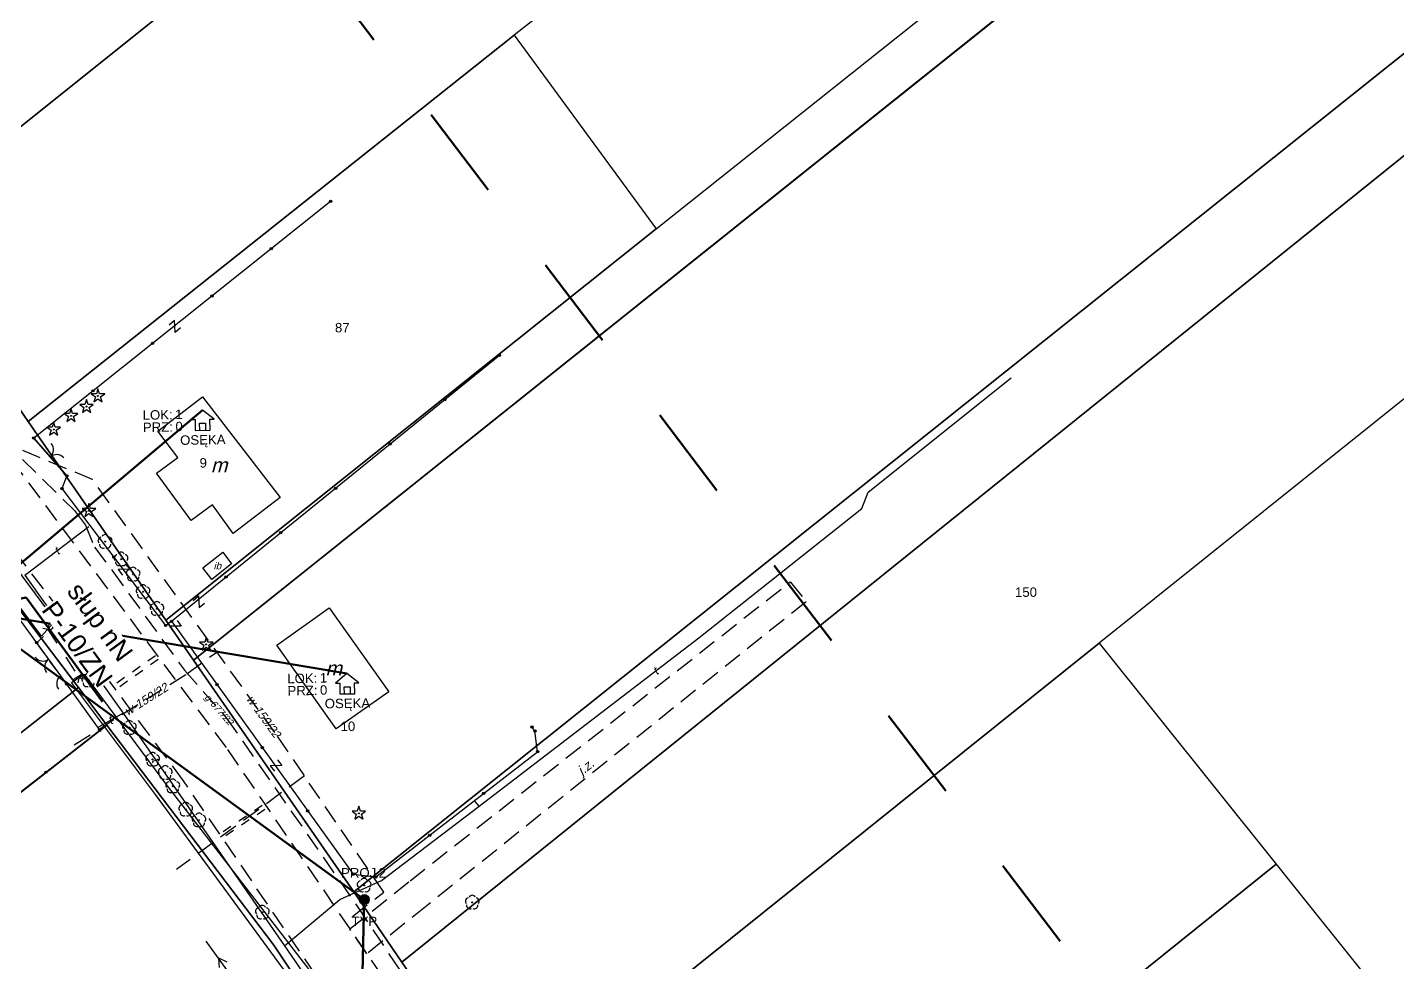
# Model space of a CAD drawing. Header units: metres. Extents: x 7542702 to 7555152, y 5804026 to 5815503.
# Drawn here: x 7544451.2 to 7544596.4, y 5807882.2 to 5807981.2 of the extents above; entities that cross this region are included whole.
import ezdxf
from ezdxf import colors
from ezdxf.entities.mleader import LeaderData, LeaderLine
from ezdxf.enums import TextEntityAlignment as Align
from ezdxf.math import Vec2, Vec3

# ---------------------------------------------------------------- set-up
doc = ezdxf.new("R2010")
doc.units = ezdxf.units.M
for name, pattern in [('4001', [0]), ('4002', [2, 1, -1]), ('4003', [3, 2, -1])]:
    doc.linetypes.add(name, pattern=pattern)
doc.layers.add('!tele', color=30, linetype='Continuous', lineweight=50, plot=False)
for name, color, linetype, lineweight in [('!trafo', 6, '4002', 50), ('_KABEL_ABONENCKI_NAPOWIETRZNY', 104, 'Continuous', 50), ('_PA_OPCJONALNE', 1, 'Continuous', 30), ('_SIEC_NAPOWIETRZNA', 5, 'Continuous', 50), ('_SLUP_PROJEKTOWANY', 4, 'Continuous', 30)]:
    doc.layers.add(name, color=color, linetype=linetype, lineweight=lineweight)
for name, color, linetype in [('_MM opisy', 7, 'Continuous'), ('_MM slupy', 5, 'Continuous'), ('Budynki', 7, 'Continuous'), ('Drogi', 135, 'Continuous'), ('Dzialki', 165, 'Continuous'), ('Linie_napowietrzne', 184, 'Continuous'), ('Ogrodzenia', 184, 'Continuous'), ('Projekty', 252, 'Continuous'), ('Roslinnosc', 104, 'Continuous'), ('Uz_Specjalne', 7, 'Continuous'), ('Uz_Telekomunikacja', 252, 'Continuous')]:
    doc.layers.add(name, color=color, linetype=linetype)
doc.styles.add('DYN_DIM', font='arial.ttf')
doc.styles.get("Standard").update_dxf_attribs({"font": 'arial.ttf'})

# ---------------------------------------------------------------- blocks, each defined once
blk = doc.blocks.new('1422')
at = {"layer": 'Roslinnosc', "color": 104, "linetype": 'Continuous'}
blk.add_circle((0, 0), 0.1, dxfattribs=at)
for centre, start, end in [((-0.71, 0.23), 102.5, 221.75), ((0, 0.75), 30.19, 149.77), ((0.71, 0.23), 318.3, 77.49), ((-0.44, -0.61), 174.33, 293.45), ((0.44, -0.61), 246.24, 5.74)]:
    blk.add_arc(centre, 0.75, start, end, dxfattribs=at)
blk = doc.blocks.new('2554')
at = {"layer": 'Drogi', "color": 8, "linetype": '4002'}
blk.add_line((0, 0), (0, 1), dxfattribs=at)
blk = doc.blocks.new('1554')
at = {"layer": 'Drogi', "color": 8, "linetype": 'Continuous'}
for p, q in [((-0.75, -0.75), (0, 0)), ((0, 0), (0.75, -0.75))]:
    blk.add_line(p, q, dxfattribs=at)
blk = doc.blocks.new('2284')
at = {"layer": 'Ogrodzenia', "color": 184, "linetype": 'Continuous'}
blk.add_line((0, 0), (0, 1), dxfattribs=at)
blk = doc.blocks.new('1284')
at = {"layer": 'Ogrodzenia', "color": 184, "linetype": 'Continuous'}
blk.add_arc((0, 2), 2, 270, 0, dxfattribs=at)
blk = doc.blocks.new('2283')
at = {"layer": 'Ogrodzenia', "color": 184, "linetype": 'Continuous'}
blk.add_line((0, 0), (0, 1), dxfattribs=at)
blk = doc.blocks.new('1283')
at = {"layer": 'Ogrodzenia', "color": 184, "linetype": 'Continuous'}
for centre, start, end in [((0, 2), 270, 0), ((0, -2), 0, 90)]:
    blk.add_arc(centre, 2, start, end, dxfattribs=at)
blk = doc.blocks.new('1281')
at = {"layer": 'Ogrodzenia', "color": 184, "linetype": 'Continuous'}
for radius in [0.24, 0.16, 0.08]:
    blk.add_circle((0, 0), radius, dxfattribs=at)
blk = doc.blocks.new('1291')
at = {"layer": 'Ogrodzenia', "color": 7, "linetype": 'Continuous'}
for p, q in [((-0.75, 1), (0.75, 1)), ((0.75, 1), (-0.75, -1)), ((-0.75, -1), (0.75, -1))]:
    blk.add_line(p, q, dxfattribs=at)
blk = doc.blocks.new('1412')
at = {"layer": 'Roslinnosc', "color": 104, "linetype": 'Continuous'}
for p, q in [((-0.33, 0.47), (-1.43, 0.47)), ((-1.43, 0.47), (-0.55, -0.17)), ((0, 1.5), (-0.33, 0.47)), ((0.33, 0.47), (0, 1.5)), ((1.43, 0.47), (0.33, 0.47)), ((0.55, -0.17), (1.43, 0.47)), ((-0.55, -0.17), (-0.88, -1.21)), ((-0.88, -1.21), (0, -0.57)), ((0, -0.57), (0.88, -1.21)), ((0.88, -1.21), (0.55, -0.17))]:
    blk.add_line(p, q, dxfattribs=at)
blk.add_circle((0, 0), 0.1, dxfattribs=at)
blk = doc.blocks.new('1366')
at = {"layer": 'Linie_napowietrzne', "color": 184, "linetype": 'Continuous'}
for p, q in [((0, 1), (0, 11)), ((-1, 4.8), (0, 6.5)), ((1, 4.8), (0, 6.5))]:
    blk.add_line(p, q, dxfattribs=at)
blk = doc.blocks.new('ADRES')
for points in [[(0.79, -2.15), (0.79, -2.15), (0.79, -0.99), (1.24, -0.99), (0, 0), (-1.24, -0.99), (-0.79, -0.99), (-0.79, -2.15), (0.79, -2.15), (0.79, -2.15)], [(-0.31, -2.15), (-0.31, -1.4), (0.31, -1.4), (0.31, -2.15)]]:
    blk.add_lwpolyline(points)
at = {"color": 212, "insert": (-3.15, -0.43), "char_height": 1, "width": 1e-16, "attachment_point": 6}
blk.add_mtext('LOK:  ', dxfattribs=at)
at = {"color": 4, "insert": (-3.15, -1.72), "char_height": 1, "width": 1e-16, "attachment_point": 6}
blk.add_mtext('PRZ: ', dxfattribs=at)
at = {"color": 7}
for tag, flags, p in [('ID_OBSZARU', 13, (29.07, 23.06)), ('WOJEWODZTWO', 13, (23.29, 19.95)), ('POWIAT', 13, (29.07, 18.51)), ('GMINA', 13, (29.07, 16.8)), ('TERC', 13, (29.07, 15.22)), ('SIMC', 13, (29.07, 13.42)), ('ULIC', 13, (29.07, 11.76)), ('SZEROKOSC_GEOGRAFICZNA', 13, (18.71, 10.18)), ('DLUGOSC_GEOGRAFICZNA', 13, (29.07, 8.25)), ('KATEGORIA_STAWKI_JEDNOSTKOWEJ_100', 13, (29.07, 4.77)), ('KWOTA_STAWKI_JEDNOSTKOWEJ_100', 13, (29.07, 2.89)), ('DOFINANSOWANIE_95', 13, (29.07, 0.87)), ('MIEJSCOWOSC', 12, (0, -3.65)), ('ULICA', 12, (0, -4.88)), ('NR_PORZADKOWY', 12, (0, -6.09))]:
    blk.add_attdef(tag, text='', height=1, dxfattribs=dict(at, flags=flags)).set_placement(p, align=Align.CENTER)
at = {"color": 1}
for tag, flags, p in [('ID_PA', 5, (29.07, 21.57)), ('RODZAJ_OBIEKTU', 5, (29.07, 6.63)), ('ZAPAS', 13, (29.07, -2.62))]:
    blk.add_attdef(tag, text='', height=1, dxfattribs=dict(at, flags=flags)).set_placement(p, align=Align.CENTER)
at = {"color": 212, "flags": 12}
blk.add_attdef('LICZBA_LOKALI', text='', height=1, dxfattribs=at).set_placement((-2.88, -0.43), align=Align.MIDDLE_LEFT)
at = {"color": 150, "flags": 12}
for tag, p in [('MUFA', (1.78, -0.93)), ('NUMER_WLOKNA', (1.86, -2.2))]:
    blk.add_attdef(tag, p, '', height=1, dxfattribs=at)
at = {"color": 7, "style": 'DYN_DIM', "flags": 13}
blk.add_attdef('ODC_FUNKCJONALNY', text='', height=1, dxfattribs=at).set_placement((29.07, -1.01), align=Align.CENTER)
at = {"color": 4, "flags": 12}
blk.add_attdef('LICZBA_SED_W_DANYM_PA', text='', height=1, dxfattribs=at).set_placement((-2.88, -1.72), align=Align.MIDDLE_LEFT)
blk = doc.blocks.new('SLUP_PROJEKTOWANY')
h = blk.add_hatch(color=256)
h.dxf.hatch_style = 1
h.paths.add_polyline_path([(0.53, 0, 1), (-0.53, 0, 1)])
at = {"lineweight": 30}
blk.add_circle((0, 0), 0.527, dxfattribs=at)
at = {"color": 7, "lineweight": -3, "style": 'DYN_DIM', "flags": 13}
blk.add_attdef('ODC_FUNKCJONALNY', text='', height=1, dxfattribs=at).set_placement((0.36, 3.76), align=Align.CENTER)
at = {"color": 7, "flags": 12}
blk.add_attdef('WLASCICIEL', text='', height=1, dxfattribs=at).set_placement((1.26, 2.33), align=Align.RIGHT)
blk.add_attdef('SLUP_NUMER', (1.51, 2.33), '', height=1, dxfattribs=at)
blk.add_attdef('TYP', text='', height=1, dxfattribs=at).set_placement((0, -2.81), align=Align.CENTER)
blk = doc.blocks.new('ZN')
at = {"layer": '_MM slupy', "transparency": 33554687}
h = blk.add_hatch(color=256, dxfattribs=at)
h.dxf.hatch_style = 1
h.paths.add_polyline_path([(0, -0.86), (0, 0.86, 1)])
at = {"layer": '_MM slupy'}
blk.add_circle((0, 0), 0.857, dxfattribs=at)
blk = doc.blocks.new('q')
at = {"layer": '_MM slupy'}
blk.add_blockref('ZN', (0, 0), dxfattribs=at)
at = {"layer": '_MM opisy'}
ml = blk.add_multileader_mtext('Standard', dxfattribs=at)
ml.set_content('\\pxql;słup nN\\PP-10/ZN', color=256)
ml.set_leader_properties()
ml.build(insert=Vec2(0, 0))
ml.multileader.update_dxf_attribs({"has_text_frame": 1, "text_left_attachment_type": 5, "text_right_attachment_type": 5, "dogleg_length": 1, "arrow_head_size": 1})
ctx = ml.context
ctx.base_point, ctx.char_height, ctx.arrow_head_size, ctx.landing_gap_size, ctx.plane_origin = Vec3(3.75, 5.9), 2, 1, 1, Vec3(1.72, -1.42)
ctx.left_attachment, ctx.right_attachment = 5, 5
notes = []
notes.append((ctx, [(0, (1, 1, 0), (2.75, 5.9), (1, 0), 1, [(0, [(0, 0), (2.75, 5.9)], 0, [])])]))
ctx.mtext.insert, ctx.mtext.flow_direction = Vec3(4.75, 11.7), 5
ctx.mtext.has_bg_fill, ctx.mtext.bg_color, ctx.mtext.bg_scale_factor, ctx.mtext.bg_transparency, ctx.mtext.use_window_bg_color = 1, -1023410175, 1, 0, 1
for ctx, leaders in notes:
    for number, flags, end, landing, length, lines in leaders:
        leader = LeaderData()
        leader.index, (leader.has_last_leader_line, leader.has_dogleg_vector, leader.attachment_direction) = number, flags
        leader.last_leader_point, leader.dogleg_vector, leader.dogleg_length = Vec3(end), Vec3(landing), length
        for number, points, colour, breaks in lines:
            line = LeaderLine()
            line.index, line.vertices, line.color, line.breaks = number, Vec3.list(points), colors.encode_raw_color(colour), breaks
            leader.lines.append(line)
        ctx.leaders.append(leader)

msp = doc.modelspace()

# ---------------------------------------------------------------- linework, layer by layer
at = {"layer": '!trafo', "ltscale": 10}
msp.add_lwpolyline([(7544082.13, 5808448.38), (7544167.59, 5808501.43), (7544481.87, 5807987.87), (7544782.88, 5807592.58), (7544936.53, 5807377.47), (7545050.37, 5807475.25), (7545086.68, 5807419.38), (7544929.65, 5807282.21), (7544686.61, 5807553.19), (7544696.16, 5807510.34), (7544647.98, 5807511.04), (7544607.69, 5807611.16), (7544447.06, 5807862.58)], close=True, dxfattribs=at)
at = {"layer": '_KABEL_ABONENCKI_NAPOWIETRZNY'}
for points in [[(7544469.76, 5807940.69), (7544444.7, 5807919.58)], [(7544485.08, 5807912.78), (7544444.7, 5807919.58)]]:
    msp.add_lwpolyline(points, dxfattribs=at)
at = {"layer": '_SIEC_NAPOWIETRZNA'}
for points in [[(7544444.7, 5807919.58), (7544486.92, 5807888.84)], [(7544486.31, 5807862.47), (7544486.92, 5807888.84)]]:
    msp.add_lwpolyline(points, dxfattribs=at)
at = {"layer": 'Budynki', "color": 7, "linetype": '4001'}
for points in [[(7544467.17, 5807935.67, 0), (7544465.03, 5807938.44, 0), (7544469.76, 5807942.09, 0), (7544477.99, 5807931.43, 0), (7544473.04, 5807927.62, 0), (7544470.83, 5807930.65, 0), (7544468.57, 5807928.99, 0), (7544464.9, 5807934.02, 0), (7544467.17, 5807935.67, 0)], [(7544471.93, 5807925.64, 0), (7544472.84, 5807924.39, 0), (7544470.76, 5807922.75, 0), (7544469.8, 5807923.96, 0), (7544471.93, 5807925.64, 0)], [(7544483.21, 5807919.75, 0), (7544489.52, 5807910.84, 0), (7544483.95, 5807906.92, 0), (7544477.64, 5807915.8, 0), (7544483.21, 5807919.75, 0)]]:
    msp.add_polyline3d(points, dxfattribs=at)
at = {"layer": 'Drogi', "color": 8, "linetype": '4003'}
for p, q in [((7544449.54, 5807935.39, 123.94), (7544472.43, 5807904.72, 124.04)), ((7544454.75, 5807919.39, 123.98), (7544445.22, 5807931.8, 123.92)), ((7544491.77, 5807890.82), (7544532.04, 5807922.5)), ((7544532.04, 5807922.5), (7544533.72, 5807920.39)), ((7544533.72, 5807920.39), (7544493.56, 5807888.2)), ((7544458.62, 5807913.72, 123.97), (7544454.75, 5807919.39, 123.98)), ((7544467.78, 5807901.4, 123.98), (7544458.62, 5807913.72, 123.97)), ((7544472.43, 5807904.72, 124.04), (7544499.96, 5807864.39, 124.22)), ((7544495.24, 5807861.05, 124.22), (7544467.78, 5807901.4, 123.98)), ((7544485.4, 5807885.72), (7544491.77, 5807890.82)), ((7544493.56, 5807888.2), (7544487.19, 5807883.1)), ((7544487.19, 5807883.1), (7544485.4, 5807885.72))]:
    msp.add_line(p, q, dxfattribs=at)
at = {"layer": 'Drogi', "color": 8, "linetype": '4001'}
for points in [[(7544452.73, 5807916.73, 0), (7544440.52, 5807933.09, 123.69), (7544442.02, 5807934.7, 123.8), (7544454.16, 5807918.36, 0), (7544452.73, 5807916.73, 0)], [(7544455.9, 5807911.83, 0), (7544457.23, 5807912.72, 0), (7544465.79, 5807901.19, 0), (7544482.01, 5807880.19, 0), (7544490.89, 5807865.44, 0), (7544489.68, 5807864.72, 0), (7544480, 5807879.2, 0), (7544464.78, 5807899.95, 0), (7544455.9, 5807911.83, 0)]]:
    msp.add_polyline3d(points, dxfattribs=at)
at = {"layer": 'Drogi', "color": 8, "linetype": '4002'}
msp.add_polyline3d([(7544452.2, 5807916.04, 124.26), (7544453.91, 5807917.61, 123.92), (7544454.75, 5807919.39, 123.98), (7544458.62, 5807913.72, 123.97), (7544455.38, 5807911.66, 124.28), (7544452.2, 5807916.04, 124.26)], dxfattribs=at)
at = {"layer": 'Dzialki'}
for p, q in [((7544721, 5808077.42), (7544485.82, 5807889.64)), ((7544485.82, 5807889.64), (7544721, 5808077.42)), ((7544437.11, 5807960), (7544548.68, 5808049.28)), ((7544548.68, 5808049.28), (7544437.11, 5807960)), ((7544565.05, 5808029.8), (7544502.81, 5807980.4)), ((7544517.83, 5807959.87), (7544581.3, 5808010.47)), ((7544468.82, 5807914.21), (7544584.49, 5808006.67)), ((7544584.49, 5808006.67), (7544468.82, 5807914.21)), ((7544451.3, 5807939.49), (7544502.81, 5807980.4)), ((7544502.81, 5807980.4), (7544451.3, 5807939.49)), ((7544502.81, 5807980.4), (7544517.83, 5807959.87)), ((7544608.7, 5807977.01), (7544490.9, 5807882.22)), ((7544490.9, 5807882.22), (7544608.7, 5807977.01)), ((7544623.01, 5807962.7), (7544564.75, 5807915.99)), ((7544451.3, 5807939.49), (7544437.11, 5807960)), ((7544437.11, 5807960), (7544451.3, 5807939.49)), ((7544437.11, 5807960), (7544451.3, 5807939.49)), ((7544517.83, 5807959.87), (7544465.88, 5807918.45)), ((7544465.88, 5807918.45), (7544517.83, 5807959.87)), ((7544465.88, 5807918.45), (7544451.3, 5807939.49)), ((7544451.3, 5807939.49), (7544465.88, 5807918.45)), ((7544451.3, 5807939.49), (7544465.88, 5807918.45)), ((7544456.63, 5807911.3), (7544441.16, 5807931.71)), ((7544441.16, 5807931.71), (7544456.63, 5807911.3)), ((7544456.63, 5807911.3), (7544441.16, 5807931.71)), ((7544468.82, 5807914.21), (7544465.88, 5807918.45)), ((7544465.88, 5807918.45), (7544468.82, 5807914.21)), ((7544465.88, 5807918.45), (7544468.82, 5807914.21)), ((7544564.75, 5807915.99), (7544507.62, 5807870.19)), ((7544507.62, 5807870.19), (7544564.75, 5807915.99)), ((7544564.75, 5807915.99), (7544583.53, 5807892.57)), ((7544485.82, 5807889.64), (7544468.82, 5807914.21)), ((7544468.82, 5807914.21), (7544485.82, 5807889.64)), ((7544468.82, 5807914.21), (7544485.82, 5807889.64)), ((7544353.81, 5807830.51), (7544456.63, 5807911.3)), ((7544456.63, 5807911.3), (7544353.81, 5807830.51)), ((7544459.65, 5807907.31), (7544456.63, 5807911.3)), ((7544456.63, 5807911.3), (7544459.65, 5807907.31)), ((7544459.65, 5807907.31), (7544456.63, 5807911.3)), ((7544402.09, 5807862.52), (7544459.65, 5807907.31)), ((7544459.65, 5807907.31), (7544402.09, 5807862.52)), ((7544459.65, 5807907.31), (7544477.33, 5807883.99)), ((7544477.33, 5807883.99), (7544459.65, 5807907.31)), ((7544477.33, 5807883.99), (7544459.65, 5807907.31)), ((7544583.53, 5807892.57), (7544524.79, 5807845.48)), ((7544524.79, 5807845.48), (7544583.53, 5807892.57)), ((7544583.53, 5807892.57), (7544602.05, 5807869.47)), ((7544490.9, 5807882.22), (7544485.82, 5807889.64)), ((7544485.82, 5807889.64), (7544490.9, 5807882.22)), ((7544485.82, 5807889.64), (7544490.9, 5807882.22)), ((7544477.33, 5807883.99), (7544479.89, 5807880.21)), ((7544479.89, 5807880.21), (7544477.33, 5807883.99)), ((7544479.89, 5807880.21), (7544477.33, 5807883.99)), ((7544502.14, 5807865.79), (7544490.9, 5807882.22)), ((7544490.9, 5807882.22), (7544502.14, 5807865.79)), ((7544490.9, 5807882.22), (7544502.14, 5807865.79))]:
    msp.add_line(p, q, dxfattribs=at)
at = {"layer": 'Ogrodzenia', "color": 184, "linetype": '4001'}
for p, q in [((7544483.35, 5807962.79, 124.34), (7544451.9, 5807937.72, 124.23)), ((7544466.49, 5807918.31, 124.12), (7544501.24, 5807946.49)), ((7544451.9, 5807937.72, 124.23), (7544455.41, 5807933.72, 124.25)), ((7544455.41, 5807933.72, 124.25), (7544454.89, 5807932.37, 124.27)), ((7544454.89, 5807932.37, 124.27), (7544465.87, 5807917.87, 124.19)), ((7544440.94, 5807931.38, 123.48), (7544452.2, 5807916.04, 124.26)), ((7544465.87, 5807917.87, 124.19), (7544466.49, 5807918.31, 124.12)), ((7544466.49, 5807918.31, 124.12), (7544485.73, 5807891.52, 124.19)), ((7544455.38, 5807911.66, 124.28), (7544458.89, 5807906.75, 124.2)), ((7544458.89, 5807906.75, 124.2), (7544402.09, 5807862.52, 123.28)), ((7544505, 5807906.7, 125.35), (7544504.68, 5807907.12, 126.59)), ((7544505.28, 5807904.5, 124.39), (7544505, 5807906.7, 125.35)), ((7544488.14, 5807891.23, 124.19), (7544505.28, 5807904.5, 124.39)), ((7544485.73, 5807891.52, 124.19), (7544488.14, 5807891.23, 124.19))]:
    msp.add_line(p, q, dxfattribs=at)
at = {"layer": 'Projekty', "linetype": '4003'}
for p, q in [((7544458.12, 5807933.32), (7544449.95, 5807936.75)), ((7544450.7, 5807935.46), (7544456.21, 5807930.06)), ((7544466.92, 5807921.13), (7544458.12, 5807933.32)), ((7544456.21, 5807930.06), (7544457.38, 5807928.5)), ((7544457.38, 5807928.5), (7544458.32, 5807926.18)), ((7544458.32, 5807926.18), (7544460.19, 5807923.7)), ((7544460.19, 5807923.7), (7544467.88, 5807913.12)), ((7544477.44, 5807906.55), (7544466.92, 5807921.13)), ((7544468.1, 5807912.75), (7544471.3, 5807915.06)), ((7544467.88, 5807913.12), (7544472.3, 5807908.1)), ((7544456.17, 5807905.23), (7544468.1, 5807912.75)), ((7544472.3, 5807908.1), (7544486.16, 5807888.13)), ((7544488.97, 5807889.61), (7544477.44, 5807906.55)), ((7544480.58, 5807901.93), (7544467.02, 5807892.03)), ((7544485.65, 5807887.06), (7544488.97, 5807889.61)), ((7544486.16, 5807888.13), (7544491.57, 5807880.02))]:
    msp.add_line(p, q, dxfattribs=at)
at = {"layer": 'Uz_Specjalne', "color": 7, "linetype": '4002'}
for p, q in [((7544464.79, 5807914.67, 122.57), (7544460.14, 5807911.37, 122.47)), ((7544465.08, 5807914.27, 122.57), (7544460.43, 5807910.97, 122.47)), ((7544476.1, 5807898.81, 122.47), (7544471.11, 5807895.43, 122.37)), ((7544476.38, 5807898.39, 122.47), (7544471.39, 5807895.01, 122.37))]:
    msp.add_line(p, q, dxfattribs=at)
at = {"layer": 'Uz_Telekomunikacja', "linetype": '4001'}
for p, q in [((7544540.29, 5807932.01, 124.16), (7544555.44, 5807944.12, 124.3)), ((7544539.64, 5807930.28, 124.18), (7544540.29, 5807932.01, 124.16)), ((7544522.34, 5807916.56, 124.21), (7544539.64, 5807930.28, 124.18)), ((7544450.96, 5807923.21, 123.02), (7544457.75, 5807928.36, 123.09)), ((7544450.96, 5807923.21, 123.02), (7544461.37, 5807908.59, 123.1)), ((7544499.07, 5807898.73, 124.03), (7544522.34, 5807916.56, 124.21)), ((7544461.37, 5807908.59, 123.1), (7544458.69, 5807907.07, 122.88)), ((7544461.37, 5807908.59, 123.1), (7544478.48, 5807883.92, 122.97)), ((7544488.73, 5807890.84, 123.97), (7544499.07, 5807898.73, 124.03)), ((7544499.07, 5807898.73, 124.03), (7544498.66, 5807899.23, 124.07)), ((7544484.32, 5807888.85, 124.14), (7544488.73, 5807890.84, 123.97)), ((7544478.48, 5807883.92, 122.97), (7544484.32, 5807888.85, 124.14)), ((7544478.48, 5807883.92, 122.97), (7544503.62, 5807847.45, 123.99))]:
    msp.add_line(p, q, dxfattribs=at)

# ---------------------------------------------------------------- block references
at = {"layer": '_PA_OPCJONALNE'}
ref = msp.add_blockref('ADRES', (7544469.76, 5807940.69), dxfattribs=dict(at, rotation=1))
ref.add_attrib('MIEJSCOWOSC', 'OSĘKA', dxfattribs={"layer": '0', "color": 7, "height": 1, "rotation": 1, "flags": 12}).set_placement((7544469.82, 5807937.04), align=Align.CENTER)
ref.add_attrib('NR_PORZADKOWY', '9', dxfattribs={"layer": '0', "color": 7, "height": 1, "rotation": 1, "flags": 12}).set_placement((7544469.87, 5807934.6), align=Align.CENTER)
ref.add_attrib('LICZBA_LOKALI', '1', (7544466.89, 5807939.73), dxfattribs={"layer": '0', "color": 212, "height": 1, "rotation": 1, "flags": 12})
ref.add_attrib('LICZBA_SED_W_DANYM_PA', '0', (7544466.92, 5807938.44), dxfattribs={"layer": '0', "color": 4, "height": 1, "rotation": 1, "flags": 12})
ref = msp.add_blockref('ADRES', (7544485.08, 5807912.78), dxfattribs=dict(at, rotation=1))
ref.add_attrib('MIEJSCOWOSC', 'OSĘKA', dxfattribs={"layer": '0', "color": 7, "height": 1, "rotation": 1, "flags": 12}).set_placement((7544485.14, 5807909.13), align=Align.CENTER)
ref.add_attrib('NR_PORZADKOWY', '10', dxfattribs={"layer": '0', "color": 7, "height": 1, "rotation": 1, "flags": 12}).set_placement((7544485.19, 5807906.69), align=Align.CENTER)
ref.add_attrib('LICZBA_LOKALI', '1', (7544482.21, 5807911.82), dxfattribs={"layer": '0', "color": 212, "height": 1, "rotation": 1, "flags": 12})
ref.add_attrib('LICZBA_SED_W_DANYM_PA', '0', (7544482.23, 5807910.53), dxfattribs={"layer": '0', "color": 4, "height": 1, "rotation": 1, "flags": 12})
at = {"layer": '_SLUP_PROJEKTOWANY'}
msp.add_blockref('SLUP_PROJEKTOWANY', (7544486.92, 5807888.84), dxfattribs=at).add_auto_attribs({'WLASCICIEL': 'PROJ', 'SLUP_NUMER': '2', 'TYP': 'TYP'})
at = {"layer": 'Drogi', "color": 8}
for p, xscale, yscale, zscale, rotation in [((7544453.39, 5807917.45), 0.4999999999999999, 0.4999999999999999, 0.4999999999999999, 212.9098739999999), ((7544456.71, 5807912.32), 0.5, 0.5, 0.5, 32.909874)]:
    msp.add_blockref('1554', p, dxfattribs=dict(at, xscale=xscale, yscale=yscale, zscale=zscale, rotation=rotation))
at = {"layer": 'Drogi', "color": 8, "xscale": 0.4999999999999999, "yscale": 6.110589, "rotation": 212.9098739999999}
msp.add_blockref('2554', (7544453.39, 5807917.45, 123.22), dxfattribs=at)
at = {"layer": 'Linie_napowietrzne', "color": 184, "xscale": 0.5, "yscale": 0.5, "zscale": 0.5, "rotation": 35.93262700000002}
msp.add_blockref('1366', (7544473.4, 5807879.98), dxfattribs=at)
msp.add_blockref('1366', (7544473.4, 5807879.98), dxfattribs=at)
at = {"layer": 'Ogrodzenia', "color": 184, "xscale": 0.5, "yscale": 0.5, "zscale": 0.5}
for p in [(7544483.35, 5807962.79), (7544477.06, 5807957.78), (7544470.77, 5807952.76), (7544464.48, 5807947.75), (7544501.24, 5807946.49), (7544458.19, 5807942.73), (7544495.45, 5807941.79), (7544451.9, 5807937.72), (7544451.9, 5807937.72), (7544489.66, 5807937.1), (7544455.41, 5807933.72), (7544455.41, 5807933.72), (7544454.89, 5807932.37), (7544454.89, 5807932.37), (7544483.87, 5807932.4), (7544478.07, 5807927.7), (7544460.38, 5807925.12), (7544472.28, 5807923.01), (7544465.87, 5807917.87), (7544465.87, 5807917.87), (7544466.49, 5807918.31), (7544466.49, 5807918.31), (7544466.49, 5807918.31), (7544452.2, 5807916.04), (7544455.38, 5807911.66), (7544471.3, 5807911.61), (7544504.68, 5807907.12), (7544458.89, 5807906.75), (7544458.89, 5807906.75), (7544505, 5807906.7), (7544505, 5807906.7), (7544476.11, 5807904.92), (7544505.28, 5807904.5), (7544505.28, 5807904.5), (7544453.21, 5807902.33), (7544499.57, 5807900.08), (7544480.92, 5807898.22), (7544493.85, 5807895.65), (7544485.73, 5807891.52), (7544485.73, 5807891.52), (7544488.14, 5807891.23), (7544488.14, 5807891.23)]:
    msp.add_blockref('1281', p, dxfattribs=at)
at = {"layer": 'Ogrodzenia', "color": 7}
for p, xscale, yscale, zscale, rotation in [((7544466.84, 5807949.54), 0.4999999999999998, 0.4999999999999998, 0.4999999999999998, 220.2363579999998), ((7544461.45, 5807923.81), 0.5, 0.5, 0.5, 309.289407), ((7544469.38, 5807920.39), 0.5, 0.5, 0.5, 40.37342899999999), ((7544466.9, 5807917.8), 0.5, 0.5, 0.5, 305.610852), ((7544477.57, 5807903.03), 0.5, 0.5, 0.5, 308.418055)]:
    msp.add_blockref('1291', p, dxfattribs=dict(at, xscale=xscale, yscale=yscale, zscale=zscale, rotation=rotation))
at = {"layer": 'Ogrodzenia', "color": 184}
for name, p, xscale, yscale, rotation in [('2283', (7544455.41, 5807933.72, 124.25), 0.5, 5.321663, 41.266951), ('2283', (7544452.2, 5807916.04, 124.26), 0.4999999999999999, 4.326777, 215.7839769999998), ('2284', (7544454.73, 5807912.53, 124.27), 0.5, 1.086002, 216.764381)]:
    msp.add_blockref(name, p, dxfattribs=dict(at, xscale=xscale, yscale=yscale, rotation=rotation))
for name, p, xscale, yscale, zscale, rotation in [('1283', (7544453.66, 5807935.72), 0.5, 0.5, 0.5, 41.266951), ('1283', (7544453.46, 5807914.29), 0.4999999999999999, 0.4999999999999999, 0.4999999999999999, 215.7839769999998), ('1284', (7544454.73, 5807912.53), 0.5, 0.5, 0.5, 216.764381)]:
    msp.add_blockref(name, p, dxfattribs=dict(at, xscale=xscale, yscale=yscale, zscale=zscale, rotation=rotation))
at = {"layer": 'Roslinnosc', "color": 104, "xscale": 0.5, "yscale": 0.5, "zscale": 0.5}
for name, p in [('1412', (7544458.7, 5807942.18, 123.28)), ('1412', (7544455.85, 5807940.08, 123.26)), ('1412', (7544457.49, 5807941.05, 123.17)), ('1412', (7544454.01, 5807938.63, 123.25)), ('1412', (7544457.75, 5807930.03, 124.59)), ('1422', (7544459.46, 5807926.75, 124.31)), ('1422', (7544461.15, 5807924.89, 124.31)), ('1422', (7544462.43, 5807923.29, 124.28)), ('1422', (7544463.48, 5807921.44, 124.19)), ('1422', (7544464.95, 5807919.65, 124.25)), ('1412', (7544470.18, 5807915.86, 123.05)), ('1422', (7544457.72, 5807912.07, 124.02)), ('1422', (7544462.03, 5807907.05, 123.9)), ('1422', (7544464.49, 5807903.68, 123.83)), ('1422', (7544465.83, 5807902.28, 123.84)), ('1422', (7544466.63, 5807900.84, 123.82)), ('1422', (7544468, 5807898.39, 123.93)), ('1412', (7544486.34, 5807897.97, 128.38)), ('1422', (7544469.4, 5807897.25, 123.98)), ('1422', (7544486.9, 5807890.33, 123.94)), ('1422', (7544498.35, 5807888.54, 124.2)), ('1422', (7544476.12, 5807887.47, 123.48))]:
    msp.add_blockref(name, p, dxfattribs=at)

# ---------------------------------------------------------------- texts
at = {"layer": 'Budynki', "color": 7, "oblique": 15}
for p in [(7544470.66, 5807934.11), (7544482.8, 5807912.58)]:
    msp.add_text('m', height=1.5, rotation=359.97, dxfattribs=at).set_placement(p)
msp.add_text('ib', height=0.75, dxfattribs=at).set_placement((7544470.94, 5807923.82))
at = {"layer": 'Drogi', "color": 8, "oblique": 15}
msp.add_text('j.z. ', height=1, rotation=38.7137, dxfattribs=at).set_placement((7544509.98, 5807901.94))
at = {"layer": 'Dzialki'}
for s, p in [('87', (7544483.81, 5807948.92)), ('150', (7544555.85, 5807920.9))]:
    msp.add_text(s, height=1, dxfattribs=at).set_placement(p)
at = {"layer": 'Projekty', "oblique": 15}
for s, height, rotation, p in [('w-159/22', 0.9, 32.2288, (7544461.85, 5807908.28)), ('g-677/22', 0.72, 311.3156, (7544469.94, 5807910.23)), ('w-159/22', 0.9, 305.8114, (7544474.37, 5807910.08))]:
    msp.add_text(s, height=height, rotation=rotation, dxfattribs=at).set_placement(p)
at = {"layer": 'Uz_Telekomunikacja', "oblique": 15}
for rotation, p in [(37.1792, (7544454.45, 5807925.29)), (37.4602, (7544517.88, 5807912.57)), (29.5604, (7544460.05, 5807907.33)), (304.7434, (7544464.31, 5807903.56))]:
    msp.add_text('t', height=0.9, rotation=rotation, dxfattribs=at).set_placement(p)

# ---------------------------------------------------------------- next in the draw order: block references
at = {"layer": '!tele', "rotation": 306.2349583971088}
msp.add_blockref('q', (7544444.7, 5807919.58), dxfattribs=at)

doc.saveas('drawing.dxf')
